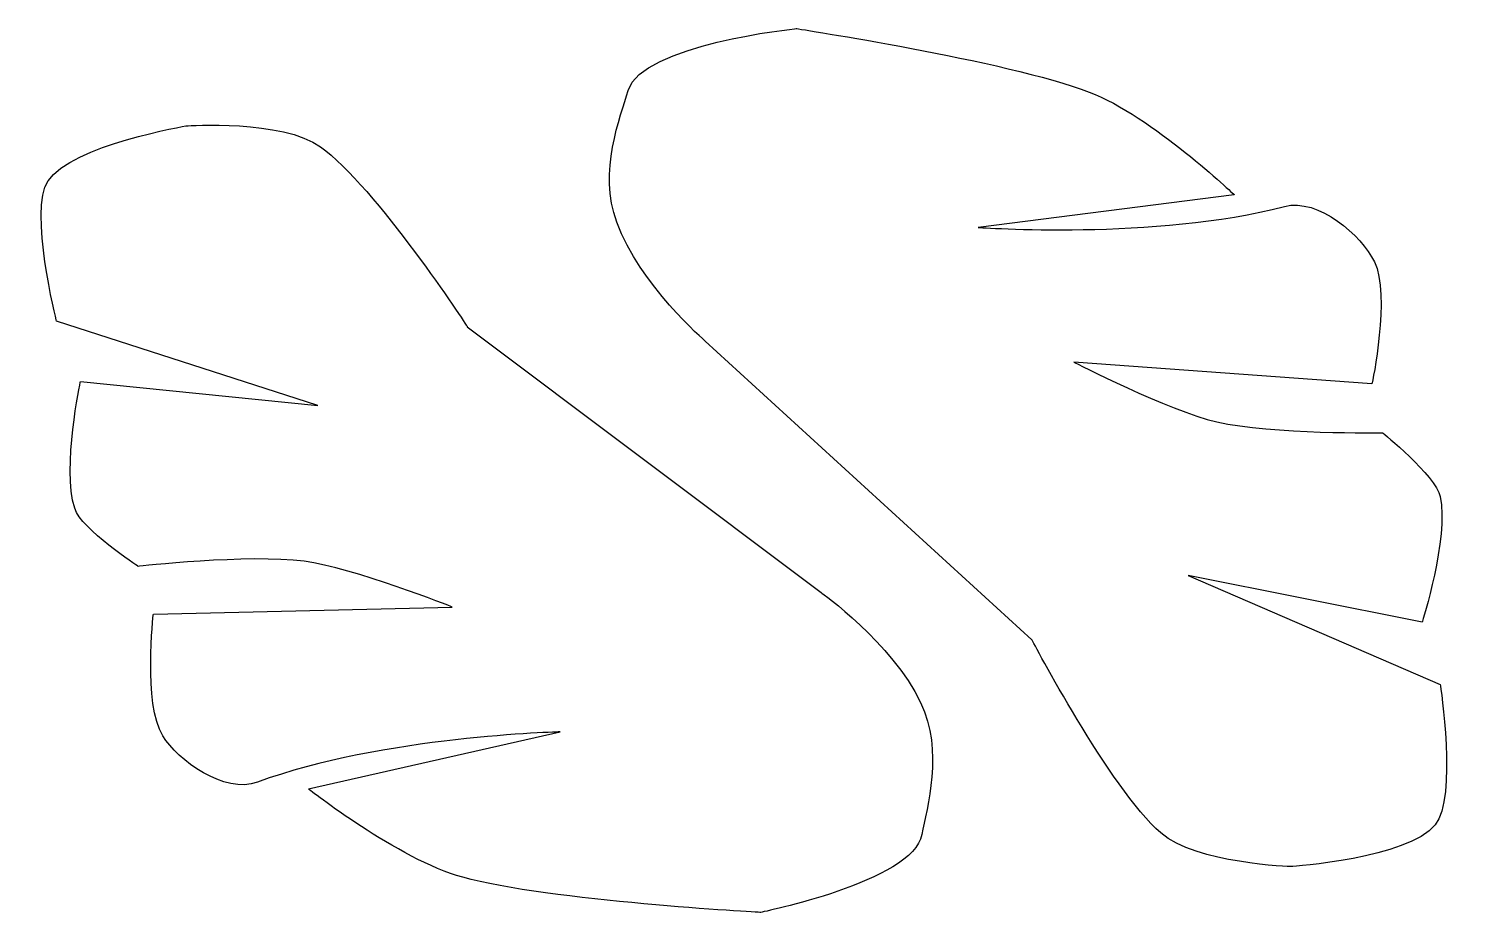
# Model space of a CAD drawing. Extents: x -0.5 to 64.3, y 0 to 40.1.
import ezdxf

# ---------------------------------------------------------------- set-up
doc = ezdxf.new("R2010")
doc.units = 0
doc.layers.add('Wing', color=7, linetype='CONTINUOUS')

msp = doc.modelspace()

# ---------------------------------------------------------------- linework, layer by layer
at = {"layer": 'Wing', "color": 7}
for p, q in [((54.149053, 32.586171), (42.533845, 31.104504)), ((12.576773, 23.02523), (0.725006, 26.854116)), ((19.35585, 26.602177), (35.403232, 14.538704)), ((44.968012, 12.398463), (30.151345, 25.945129)), ((60.39322, 24.013671), (46.873012, 24.992629)), ((1.812904, 24.114771), (12.576773, 23.02523)), ((62.668637, 13.192213), (52.058845, 15.308879)), ((52.058845, 15.308879), (63.488845, 10.361171)), ((5.115504, 13.561367), (18.667286, 13.883373)), ((12.152916, 5.627124), (23.572523, 8.215744))]:
    msp.add_line(p, q, dxfattribs=at)
for points in [[(26.651096, 37.315947), (27.259402, 39.406023), (34.278845, 40.126796), (34.278845, 40.126796)], [(34.278845, 40.126796), (34.278845, 40.126796), (43.784499, 38.688471), (47.568797, 37.246547)], [(26.133102, 31.344204), (25.29595, 33.632881), (26.308317, 36.138194), (26.651096, 37.315947)], [(47.568797, 37.246547), (50.40481, 36.165946), (54.149053, 32.586171), (54.149053, 32.586171)], [(0.338624, 33.213577), (1.430896, 34.847853), (6.64922, 35.718036), (6.64922, 35.718036)], [(6.64922, 35.718036), (6.64922, 35.718036), (10.966379, 36.006408), (12.697971, 34.764147)], [(12.697971, 34.764147), (15.201921, 32.967787), (19.35585, 26.602177), (19.35585, 26.602177)], [(0.725006, 26.854116), (0.725006, 26.854116), (-0.543843, 31.893214), (0.338624, 33.213577)], [(56.42447, 32.057004), (57.96698, 32.463666), (59.923093, 30.720194), (60.500675, 29.549622)], [(42.533845, 31.104504), (42.533845, 31.104504), (50.603637, 30.522421), (56.42447, 32.057004)], [(30.151345, 25.945129), (30.151345, 25.945129), (27.170443, 28.508225), (26.133102, 31.344204)], [(60.500675, 29.549622), (61.246009, 28.039084), (60.39322, 24.013671), (60.39322, 24.013671)], [(46.873012, 24.992629), (46.873012, 24.992629), (51.190858, 22.777471), (53.349782, 22.283653)], [(1.5475, 18.361758), (0.969497, 20.215228), (1.812904, 24.114771), (1.812904, 24.114771)], [(53.349782, 22.283653), (55.856346, 21.71032), (60.86947, 21.791171), (60.86947, 21.791171)], [(60.86947, 21.791171), (60.86947, 21.791171), (63.282364, 19.859231), (63.484474, 18.893264)], [(63.484474, 18.893264), (63.882085, 16.992913), (62.668637, 13.192213), (62.668637, 13.192213)], [(4.428334, 15.727958), (4.428334, 15.727958), (1.841307, 17.419625), (1.5475, 18.361758)], [(11.960595, 15.95881), (9.410605, 16.289145), (4.428334, 15.727958), (4.428334, 15.727958)], [(18.667286, 13.883373), (18.667286, 13.883373), (14.156923, 15.674285), (11.960595, 15.95881)], [(35.403232, 14.538704), (35.403232, 14.538704), (38.616173, 12.273256), (39.920675, 9.549818)], [(5.539388, 8.040622), (4.652642, 9.472729), (5.115504, 13.561367), (5.115504, 13.561367)], [(50.81256, 3.63568), (48.492402, 5.663864), (44.968012, 12.398463), (44.968012, 12.398463)], [(63.488845, 10.361171), (63.488845, 10.361171), (64.268649, 5.223624), (63.26364, 3.993965)], [(39.920675, 9.549818), (40.973431, 7.351962), (40.205964, 4.761117), (39.9777, 3.555921)], [(9.837243, 5.935663), (8.340836, 5.382961), (6.226556, 6.93083), (5.539388, 8.040622)], [(23.572523, 8.215744), (23.572523, 8.215744), (15.484102, 8.021334), (9.837243, 5.935663)], [(19.149735, 1.619203), (16.22317, 2.42288), (12.152916, 5.627124), (12.152916, 5.627124)], [(63.26364, 3.993965), (62.019691, 2.471957), (56.74197, 2.106171), (56.74197, 2.106171)], [(39.9777, 3.555921), (39.572615, 1.417146), (32.654632, 0.026602), (32.654632, 0.026602)], [(56.74197, 2.106171), (56.74197, 2.106171), (52.417054, 2.2331), (50.81256, 3.63568)], [(32.654632, 0.026602), (32.654632, 0.026602), (23.05486, 0.546801), (19.149735, 1.619203)]]:
    msp.add_open_spline(points, degree=3, dxfattribs=at)

doc.saveas('drawing.dxf')
